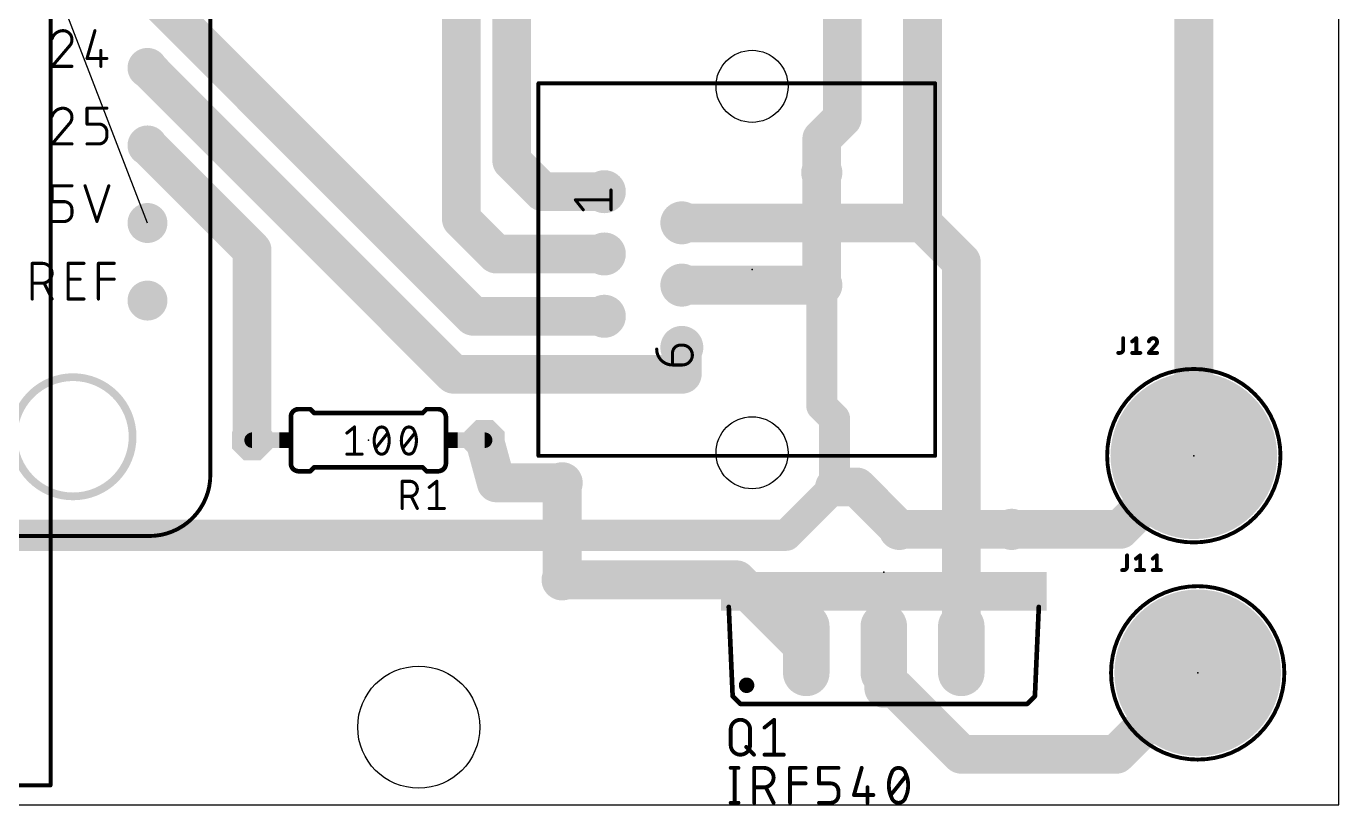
# Model space of a CAD drawing. Extents: x -1.3 to 90, y -14.6 to 68.6.
# Drawn here: x 46.83 to 89.84, y -12.7 to 12.79 of the extents above; entities that cross this region are included whole.
import ezdxf

# ---------------------------------------------------------------- set-up
doc = ezdxf.new("R2010")
doc.units = 0
for name, color, linetype in [('1', 22, 'CONTINUOUS'), ('16', 175, 'CONTINUOUS'), ('17', 82, 'CONTINUOUS'), ('18', 82, 'CONTINUOUS'), ('19', 53, 'CONTINUOUS'), ('20', 30, 'CONTINUOUS'), ('21', 253, 'CONTINUOUS'), ('23', 7, 'CONTINUOUS'), ('25', 253, 'CONTINUOUS'), ('27', 253, 'CONTINUOUS'), ('51', 253, 'CONTINUOUS')]:
    doc.layers.add(name, color=color, linetype=linetype)

# ---------------------------------------------------------------- blocks, each defined once
blk = doc.blocks.new('ROUNDP')
at = {"const_width": 0.5}
blk.add_lwpolyline([(0, -0.25, 1), (0, 0.25, 1), (0, -0.25)], format="xyb", dxfattribs=at)
blk = doc.blocks.new('RECT')
blk.add_solid([(-0.5, -0.5), (0.5, -0.5), (-0.5, 0.5), (0.5, 0.5)])
blk = doc.blocks.new('LONGP100')
at = {"const_width": 1}
blk.add_lwpolyline([(-0.5, 0), (0.5, 0)], dxfattribs=at)
at = {"const_width": 0.5}
for points in [[(-0.5, 0.25, 1), (-0.5, -0.25)], [(0.5, -0.25, 1), (0.5, 0.25)]]:
    blk.add_lwpolyline(points, format="xyb", dxfattribs=at)
blk = doc.blocks.new('OCTAGONP')
at = {"const_width": 0.5}
blk.add_lwpolyline([(-0.25, -0.1036), (-0.25, 0.1036), (-0.1036, 0.25), (0.1036, 0.25), (0.25, 0.1036), (0.25, -0.1036), (0.1036, -0.25), (-0.1036, -0.25), (-0.25, -0.1036), (-0.25, 0.1036)], dxfattribs=at)
blk = doc.blocks.new('ROUNDV')
at = {"const_width": 0.5}
blk.add_lwpolyline([(0, -0.25, 1), (0, 0.25, 1), (0, -0.25)], format="xyb", dxfattribs=at)

msp = doc.modelspace()

# ---------------------------------------------------------------- linework, layer by layer
at = {"layer": '1', "const_width": 1.27}
for points in [[(72.898, 8.001), (72.898, 4.318)], [(64.389, -2.159), (64.389, -5.334)], [(75.438, -3.683), (79.121, -3.683)]]:
    msp.add_lwpolyline(points, dxfattribs=at)
at = {"layer": '1', "const_width": 0.635}
for points in [[(73.2155, 8.001, 1), (72.5805, 8.001)], [(72.5805, 4.318, 1), (73.2155, 4.318)], [(64.7065, -2.159, 1), (64.0715, -2.159)], [(75.438, -3.3655, 1), (75.438, -4.0005)], [(79.121, -4.0005, 1), (79.121, -3.3655)], [(64.0715, -5.334, 1), (64.7065, -5.334)]]:
    msp.add_lwpolyline(points, format="xyb", dxfattribs=at)
at = {"layer": '16'}
for points, const_width in [([(85.09, -1.27), (85.09, 58.42)], 1.27), ([(76.2, 6.35), (76.2, 21.59)], 1.27), ([(73.57, 9.7804), (73.57, 15.2386)], 1.27), ([(61.087, 14.351), (61.087, 6.477)], 1.27), ([(62.738, 14.224), (62.738, 8.382)], 1.27), ([(50.8, 13.97), (61.474, 3.296)], 1.27), ([(50.8, 11.43), (60.833, 1.397)], 1.27), ([(72.898, 9.1084), (73.57, 9.7804)], 1.27), ([(50.8, 8.89), (54.229, 5.461)], 1.27), ([(72.898, 8.001), (72.898, 9.1084)], 1.27), ([(62.738, 8.382), (63.744, 7.376)], 1.27), ([(63.744, 7.376), (65.772, 7.376)], 1.27), ([(61.087, 6.477), (62.23, 5.334)], 1.27), ([(68.312, 6.356), (68.318, 6.35)], 1.27), ([(68.318, 6.35), (76.2, 6.35)], 1.27), ([(76.2, 6.35), (77.47, 5.08)], 1.27), ([(54.229, 5.461), (54.229, -0.762)], 1.27), ([(62.23, 5.334), (62.232, 5.336)], 1.27), ([(62.232, 5.336), (65.772, 5.336)], 1.27), ([(77.47, 5.08), (77.47, -7.62)], 1.27), ([(68.312, 4.316), (72.898, 4.316)], 1.27), ([(72.898, 4.316), (72.898, 4.318)], 1.27), ([(72.898, 0.364), (72.898, 4.316)], 1.016), ([(61.474, 3.296), (65.772, 3.296)], 1.27), ([(68.326, 2.262), (68.312, 2.276)], 1.27), ([(68.326, 1.397), (68.326, 2.262)], 1.27), ([(60.833, 1.397), (68.326, 1.397)], 1.27), ([(73.316, -0.054), (72.898, 0.364)], 1.016), ([(73.316, -2.294), (73.316, -0.054)], 1.016), ([(61.849, -0.762), (62.23, -2.159)], 1.27), ([(82.677, -3.683), (85.09, -1.27)], 1.27), ([(62.23, -2.159), (64.389, -2.159)], 1.27), ([(73.316, -2.294), (74.049, -2.294)], 1.27), ([(74.049, -2.294), (75.438, -3.683)], 1.27), ([(71.732, -3.878), (73.316, -2.294)], 1.016), ([(18.034, -3.878), (71.732, -3.878)], 1.016), ([(79.121, -3.683), (82.677, -3.683)], 1.27), ([(64.389, -5.334), (70.104, -5.334)], 1.27), ([(70.104, -5.334), (72.39, -7.62)], 1.27), ([(74.93, -8.89), (74.93, -7.62)], 1.27), ([(82.55, -11.049), (85.217, -8.382)], 1.27), ([(75.311, -8.89), (74.93, -8.89)], 1.27), ([(77.47, -11.049), (75.311, -8.89)], 1.27), ([(82.55, -11.049), (77.47, -11.049)], 1.27)]:
    msp.add_lwpolyline(points, dxfattribs=dict(at, const_width=const_width))
for points, const_width in [([(51.0245, 11.6545, 1), (50.5755, 11.2055)], 0.635), ([(73.7945, 9.5558, 1), (73.3455, 10.0049)], 0.635), ([(73.2525, 9.7804, 1), (73.8875, 9.7804)], 0.635), ([(51.0245, 9.1145, 1), (50.5755, 8.6655)], 0.635), ([(73.2155, 9.1084, 1), (72.5805, 9.1084)], 0.635), ([(72.6735, 9.3329, 1), (73.1225, 8.8838)], 0.635), ([(62.9625, 8.6065, 1), (62.5135, 8.1575)], 0.635), ([(62.4205, 8.382, 1), (63.0555, 8.382)], 0.635), ([(72.5805, 8.001, 1), (73.2155, 8.001)], 0.635), ([(63.744, 7.6935, 1), (63.744, 7.0585)], 0.635), ([(63.5195, 7.1515, 1), (63.9685, 7.6005)], 0.635), ([(65.772, 7.0585, 1), (65.772, 7.6935)], 0.635), ([(61.3115, 6.7015, 1), (60.8625, 6.2525)], 0.635), ([(68.5365, 6.5805, 1), (68.0875, 6.1315)], 0.635), ([(68.318, 6.6675, 1), (68.318, 6.0325)], 0.635), ([(68.0935, 6.1255, 1), (68.5425, 6.5745)], 0.635), ([(76.4245, 6.5745, 1), (75.9755, 6.1255)], 0.635), ([(76.2, 6.0325, 1), (76.2, 6.6675)], 0.635), ([(60.7695, 6.477, 1), (61.4045, 6.477)], 0.635), ([(75.8825, 6.35, 1), (76.5175, 6.35)], 0.635), ([(54.5465, 5.461, 1), (53.9115, 5.461)], 0.635), ([(54.0045, 5.2365, 1), (54.4535, 5.6855)], 0.635), ([(62.0055, 5.5585, 1), (62.4545, 5.1095)], 0.635), ([(62.232, 5.6535, 1), (62.232, 5.0185)], 0.635), ([(62.0055, 5.1095, 1), (62.4545, 5.5585)], 0.635), ([(62.4565, 5.1115, 1), (62.0075, 5.5605)], 0.635), ([(65.772, 5.0185, 1), (65.772, 5.6535)], 0.635), ([(77.7875, 5.08, 1), (77.1525, 5.08)], 0.635), ([(77.2455, 4.8555, 1), (77.6945, 5.3045)], 0.635), ([(68.312, 4.6335, 1), (68.312, 3.9985)], 0.635), ([(73.2155, 4.318, 1), (72.5805, 4.318)], 0.635), ([(73.152, 4.316, 1), (72.644, 4.316)], 0.508), ([(72.898, 3.9985, 1), (72.898, 4.6335)], 0.635), ([(72.5805, 4.316, 1), (73.2155, 4.316)], 0.635), ([(61.474, 3.6135, 1), (61.474, 2.9785)], 0.635), ([(65.772, 2.9785, 1), (65.772, 3.6135)], 0.635), ([(61.2495, 3.0715, 1), (61.6985, 3.5205)], 0.635), ([(68.5365, 2.5005, 1), (68.0875, 2.0515)], 0.635), ([(68.6435, 2.262, 1), (68.0085, 2.262)], 0.635), ([(68.1015, 2.0375, 1), (68.5505, 2.4865)], 0.635), ([(60.833, 1.7145, 1), (60.833, 1.0795)], 0.635), ([(60.6085, 1.1725, 1), (61.0575, 1.6215)], 0.635), ([(68.326, 1.0795, 1), (68.326, 1.7145)], 0.635), ([(68.0085, 1.397, 1), (68.6435, 1.397)], 0.635), ([(73.0776, 0.5436, 1), (72.7184, 0.1844)], 0.508), ([(72.644, 0.364, 1), (73.152, 0.364)], 0.508), ([(73.57, -0.054, 1), (73.062, -0.054)], 0.508), ([(73.1364, -0.2336, 1), (73.4956, 0.1256)], 0.508), ([(62.1553, -0.6785, 1), (61.5427, -0.8455)], 0.635), ([(53.9115, -0.762, 1), (54.5465, -0.762)], 0.635), ([(85.3145, -1.4945, 1), (84.8655, -1.0455)], 0.635), ([(84.7725, -1.27, 1), (85.4075, -1.27)], 0.635), ([(62.23, -1.8415, 1), (62.23, -2.4765)], 0.635), ([(64.389, -2.4765, 1), (64.389, -1.8415)], 0.635), ([(73.316, -1.9765, 1), (73.316, -2.6115)], 0.635), ([(74.2735, -2.0695, 1), (73.8245, -2.5185)], 0.635), ([(74.049, -2.6115, 1), (74.049, -1.9765)], 0.635), ([(61.9237, -2.2425, 1), (62.5363, -2.0755)], 0.635), ([(73.062, -2.294, 1), (73.57, -2.294)], 0.508), ([(73.4956, -2.4736, 1), (73.1364, -2.1144)], 0.508), ([(71.732, -4.132, 1), (71.732, -3.624)], 0.508), ([(75.2135, -3.9075, 1), (75.6625, -3.4585)], 0.635), ([(79.121, -3.3655, 1), (79.121, -4.0005)], 0.635), ([(82.4525, -3.4585, 1), (82.9015, -3.9075)], 0.635), ([(82.677, -4.0005, 1), (82.677, -3.3655)], 0.635), ([(71.5524, -3.6984, 1), (71.9116, -4.0576)], 0.508), ([(64.389, -5.0165, 1), (64.389, -5.6515)], 0.635), ([(70.3285, -5.1095, 1), (69.8795, -5.5585)], 0.635), ([(70.104, -5.6515, 1), (70.104, -5.0165)], 0.635), ([(72.1655, -7.8445, 1), (72.6145, -7.3955)], 0.635), ([(75.2475, -7.62, 1), (74.6125, -7.62)], 0.635), ([(77.1525, -7.62, 1), (77.7875, -7.62)], 0.635), ([(85.4415, -8.6065, 1), (84.9925, -8.1575)], 0.635), ([(74.93, -8.5725, 1), (74.93, -9.2075)], 0.635), ([(74.6125, -8.89, 1), (75.2475, -8.89)], 0.635), ([(75.5355, -8.6655, 1), (75.0865, -9.1145)], 0.635), ([(75.311, -9.2075, 1), (75.311, -8.5725)], 0.635), ([(77.47, -10.7315, 1), (77.47, -11.3665)], 0.635), ([(77.2455, -11.2735, 1), (77.6945, -10.8245)], 0.635), ([(82.3255, -10.8245, 1), (82.7745, -11.2735)], 0.635), ([(82.55, -11.3665, 1), (82.55, -10.7315)], 0.635)]:
    msp.add_lwpolyline(points, format="xyb", dxfattribs=dict(at, const_width=const_width))
at = {"layer": '19'}
msp.add_line((50.8, 6.35), (34.163, 49.53), dxfattribs=at)
at = {"layer": '20'}
for p, q in [((89.84, -12.7), (89.84, 68.57)), ((-1.27, -12.7), (89.84, -12.7))]:
    msp.add_line(p, q, dxfattribs=at)
for centre, radius in [((70.612, 10.826), 1.18), ((70.612, -1.174), 1.18), ((59.69, -10.16), 2)]:
    msp.add_circle(centre, radius, dxfattribs=at)
at = {"layer": '21'}
for points, const_width in [([(52.86, 59.35), (52.86, -1.9)], 0.127), ([(47.625, -12.065), (47.625, 24.765)], 0.127), ([(49.0784, 12.6492), (48.8188, 11.7404)], 0.1016), ([(48.2275, 12.1299), (47.6758, 11.4808)], 0.1016), ([(49.2732, 12.0001), (49.2732, 11.4808)], 0.1016), ([(48.8188, 11.7404), (49.4679, 11.7404)], 0.1016), ([(47.6758, 11.4808), (48.3249, 11.4808)], 0.1016), ([(63.612, -1.274), (63.612, 10.926)], 0.127), ([(63.612, 10.926), (76.612, 10.926)], 0.127), ([(76.612, 10.926), (76.612, -1.274)], 0.127), ([(48.8188, 9.5899), (48.8188, 10.1092)], 0.1016), ([(48.8188, 10.1092), (49.4679, 10.1092)], 0.1016), ([(48.2275, 9.5899), (47.6758, 8.9408)], 0.1016), ([(49.2083, 9.5899), (48.8188, 9.5899)], 0.1016), ([(49.4679, 9.2004), (49.4679, 9.3303)], 0.1016), ([(47.6758, 8.9408), (48.3249, 8.9408)], 0.1016), ([(48.8188, 8.9408), (49.2083, 8.9408)], 0.1016), ([(47.6758, 7.0499), (47.6758, 7.5692)], 0.1016), ([(47.6758, 7.5692), (48.3249, 7.5692)], 0.1016), ([(48.7539, 7.5692), (49.1434, 6.4008)], 0.1016), ([(49.1434, 6.4008), (49.5328, 7.5692)], 0.1016), ([(48.0653, 7.0499), (47.6758, 7.0499)], 0.1016), ([(48.3249, 6.6604), (48.3249, 6.7903)], 0.1016), ([(47.6758, 6.4008), (48.0653, 6.4008)], 0.1016), ([(47.0242, 3.8608), (47.0242, 5.0292)], 0.1016), ([(47.0242, 5.0292), (47.3487, 5.0292)], 0.1016), ([(48.2002, 3.8608), (48.2002, 5.0292)], 0.1016), ([(48.2002, 5.0292), (48.7195, 5.0292)], 0.1016), ([(49.1908, 3.8608), (49.1908, 5.0292)], 0.1016), ([(49.1908, 5.0292), (49.7101, 5.0292)], 0.1016), ([(47.3487, 4.3801), (47.0242, 4.3801)], 0.1016), ([(47.6733, 3.8608), (47.4136, 4.3801)], 0.1016), ([(48.2002, 4.5099), (48.5896, 4.5099)], 0.1016), ([(49.1908, 4.5099), (49.7101, 4.5099)], 0.1016), ([(48.7195, 3.8608), (48.2002, 3.8608)], 0.1016), ([(55.499, 0), (55.499, -1.524)], 0.1524), ([(55.753, 0.254), (56.134, 0.254)], 0.1524), ([(56.261, 0.127), (56.134, 0.254)], 0.1524), ([(56.261, 0.127), (59.817, 0.127)], 0.1524), ([(59.817, 0.127), (59.944, 0.254)], 0.1524), ([(60.325, 0.254), (59.944, 0.254)], 0.1524), ([(60.579, 0), (60.579, -1.524)], 0.1524), ([(76.612, -1.274), (63.612, -1.274)], 0.127), ([(55.753, -1.778), (56.134, -1.778)], 0.1524), ([(56.261, -1.651), (56.134, -1.778)], 0.1524), ([(56.261, -1.651), (59.817, -1.651)], 0.1524), ([(59.817, -1.651), (59.944, -1.778)], 0.1524), ([(60.325, -1.778), (59.944, -1.778)], 0.1524), ([(50.86, -3.9), (29.11, -3.9)], 0.127), ([(69.977, -9.144), (69.85, -6.223)], 0.1524), ([(80.01, -6.223), (79.883, -9.144)], 0.1524), ([(69.977, -9.144), (70.231, -9.398)], 0.1524), ([(79.629, -9.398), (70.231, -9.398)], 0.1524), ([(79.629, -9.398), (79.883, -9.144)], 0.1524), ([(45.974, -12.065), (47.625, -12.065)], 0.127)]:
    msp.add_lwpolyline(points, dxfattribs=dict(at, const_width=const_width))
for points, const_width in [([(48.0328, 12.6492, 0.3252), (47.6758, 12.3896)], 0.1016), ([(48.3249, 12.3571, 0.4142), (48.0328, 12.6492)], 0.1016), ([(48.0328, 12.6746, 1), (48.0328, 12.6238)], 0.0508), ([(48.0328, 12.6238, 1), (48.0328, 12.6746)], 0.0508), ([(49.1029, 12.6422, 1), (49.054, 12.6562)], 0.0508), ([(47.6516, 12.3974, 1), (47.7, 12.3817)], 0.0508), ([(48.2275, 12.1299, 0.2053), (48.3249, 12.3571)], 0.1016), ([(48.21, 12.1483, 1), (48.2451, 12.1115)], 0.0508), ([(48.2469, 12.1135, 1), (48.2082, 12.1464)], 0.0508), ([(48.3503, 12.3571, 1), (48.2995, 12.3571)], 0.0508), ([(48.2995, 12.3571, 1), (48.3503, 12.3571)], 0.0508), ([(49.2986, 12.0001, 1), (49.2478, 12.0001)], 0.0508), ([(48.8188, 11.7658, 1), (48.8188, 11.715)], 0.0508), ([(48.7944, 11.7474, 1), (48.8432, 11.7335)], 0.0508), ([(49.4679, 11.715, 1), (49.4679, 11.7658)], 0.0508), ([(47.6564, 11.4973, 1), (47.6952, 11.4643)], 0.0508), ([(47.6758, 11.5062, 1), (47.6758, 11.4554)], 0.0508), ([(48.3249, 11.4554, 1), (48.3249, 11.5062)], 0.0508), ([(49.2478, 11.4808, 1), (49.2986, 11.4808)], 0.0508), ([(63.6438, 10.926, 1), (63.5802, 10.926)], 0.0635), ([(63.612, 10.9578, 1), (63.612, 10.8942)], 0.0635), ([(76.6438, 10.926, 1), (76.5803, 10.926)], 0.0635), ([(76.612, 10.8942, 1), (76.612, 10.9578)], 0.0635), ([(48.0328, 10.1092, 0.3252), (47.6758, 9.8496)], 0.1016), ([(48.3249, 9.8171, 0.4142), (48.0328, 10.1092)], 0.1016), ([(48.0328, 10.1346, 1), (48.0328, 10.0838)], 0.0508), ([(48.0328, 10.0838, 1), (48.0328, 10.1346)], 0.0508), ([(48.8442, 10.1092, 1), (48.7934, 10.1092)], 0.0508), ([(48.8188, 10.1346, 1), (48.8188, 10.0838)], 0.0508), ([(49.4679, 10.0838, 1), (49.4679, 10.1346)], 0.0508), ([(47.6516, 9.8574, 1), (47.7, 9.8417)], 0.0508), ([(48.2275, 9.5899, 0.2053), (48.3249, 9.8171)], 0.1016), ([(48.21, 9.6083, 1), (48.2451, 9.5715)], 0.0508), ([(48.2469, 9.5735, 1), (48.2082, 9.6064)], 0.0508), ([(48.3503, 9.8171, 1), (48.2995, 9.8171)], 0.0508), ([(48.2995, 9.8171, 1), (48.3503, 9.8171)], 0.0508), ([(48.8188, 9.6153, 1), (48.8188, 9.5645)], 0.0508), ([(48.7934, 9.5899, 1), (48.8442, 9.5899)], 0.0508), ([(49.4679, 9.3303, 0.4142), (49.2083, 9.5899)], 0.1016), ([(49.2083, 9.6153, 1), (49.2083, 9.5645)], 0.0508), ([(49.2083, 9.5645, 1), (49.2083, 9.6153)], 0.0508), ([(49.2083, 8.9408, 0.4142), (49.4679, 9.2004)], 0.1016), ([(49.4933, 9.3303, 1), (49.4425, 9.3303)], 0.0508), ([(49.4425, 9.3303, 1), (49.4933, 9.3303)], 0.0508), ([(49.4933, 9.2004, 1), (49.4425, 9.2004)], 0.0508), ([(49.4425, 9.2004, 1), (49.4933, 9.2004)], 0.0508), ([(47.6564, 8.9573, 1), (47.6952, 8.9243)], 0.0508), ([(47.6758, 8.9662, 1), (47.6758, 8.9154)], 0.0508), ([(48.3249, 8.9154, 1), (48.3249, 8.9662)], 0.0508), ([(48.8188, 8.9662, 1), (48.8188, 8.9154)], 0.0508), ([(49.2083, 8.9662, 1), (49.2083, 8.9154)], 0.0508), ([(49.2083, 8.9154, 1), (49.2083, 8.9662)], 0.0508), ([(47.7012, 7.5692, 1), (47.6504, 7.5692)], 0.0508), ([(47.6758, 7.5946, 1), (47.6758, 7.5438)], 0.0508), ([(48.3249, 7.5438, 1), (48.3249, 7.5946)], 0.0508), ([(48.778, 7.5772, 1), (48.7298, 7.5612)], 0.0508), ([(49.5569, 7.5612, 1), (49.5087, 7.5772)], 0.0508), ([(47.6758, 7.0753, 1), (47.6758, 7.0245)], 0.0508), ([(47.6504, 7.0499, 1), (47.7012, 7.0499)], 0.0508), ([(48.3249, 6.7903, 0.4142), (48.0653, 7.0499)], 0.1016), ([(48.0653, 7.0753, 1), (48.0653, 7.0245)], 0.0508), ([(48.0653, 7.0245, 1), (48.0653, 7.0753)], 0.0508), ([(48.0653, 6.4008, 0.4142), (48.3249, 6.6604)], 0.1016), ([(48.3503, 6.7903, 1), (48.2995, 6.7903)], 0.0508), ([(48.2995, 6.7903, 1), (48.3503, 6.7903)], 0.0508), ([(48.3503, 6.6604, 1), (48.2995, 6.6604)], 0.0508), ([(48.2995, 6.6604, 1), (48.3503, 6.6604)], 0.0508), ([(47.6758, 6.4262, 1), (47.6758, 6.3754)], 0.0508), ([(48.0653, 6.4262, 1), (48.0653, 6.3754)], 0.0508), ([(48.0653, 6.3754, 1), (48.0653, 6.4262)], 0.0508), ([(49.1193, 6.4088, 1), (49.1674, 6.3928)], 0.0508), ([(49.1193, 6.3928, 1), (49.1674, 6.4088)], 0.0508), ([(47.0496, 5.0292, 1), (46.9988, 5.0292)], 0.0508), ([(47.0242, 5.0546, 1), (47.0242, 5.0038)], 0.0508), ([(47.3487, 4.3801, 1), (47.3487, 5.0292)], 0.1016), ([(47.3487, 5.0546, 1), (47.3487, 5.0038)], 0.0508), ([(47.3487, 5.0038, 1), (47.3487, 5.0546)], 0.0508), ([(48.2256, 5.0292, 1), (48.1748, 5.0292)], 0.0508), ([(48.2002, 5.0546, 1), (48.2002, 5.0038)], 0.0508), ([(48.7195, 5.0038, 1), (48.7195, 5.0546)], 0.0508), ([(49.2162, 5.0292, 1), (49.1654, 5.0292)], 0.0508), ([(49.1908, 5.0546, 1), (49.1908, 5.0038)], 0.0508), ([(49.7101, 5.0038, 1), (49.7101, 5.0546)], 0.0508), ([(47.0242, 4.4055, 1), (47.0242, 4.3547)], 0.0508), ([(47.3487, 4.4055, 1), (47.3487, 4.3547)], 0.0508), ([(47.3487, 4.3547, 1), (47.3487, 4.4055)], 0.0508), ([(47.4364, 4.3914, 1), (47.3909, 4.3687)], 0.0508), ([(48.2002, 4.5353, 1), (48.2002, 4.4845)], 0.0508), ([(48.5896, 4.4845, 1), (48.5896, 4.5353)], 0.0508), ([(49.1908, 4.5353, 1), (49.1908, 4.4845)], 0.0508), ([(49.7101, 4.4845, 1), (49.7101, 4.5353)], 0.0508), ([(46.9988, 3.8608, 1), (47.0496, 3.8608)], 0.0508), ([(47.6506, 3.8494, 1), (47.696, 3.8722)], 0.0508), ([(48.2002, 3.8862, 1), (48.2002, 3.8354)], 0.0508), ([(48.1748, 3.8608, 1), (48.2256, 3.8608)], 0.0508), ([(48.7195, 3.8354, 1), (48.7195, 3.8862)], 0.0508), ([(49.1654, 3.8608, 1), (49.2162, 3.8608)], 0.0508), ([(48.36, -2.6026, 1), (48.36, 1.3026, 1), (48.36, -2.6026)], 0.254), ([(85.09, -4.1098, 1), (85.09, 1.5698, 1), (85.09, -4.1098)], 0.127), ([(55.753, 0.254, 0.4142), (55.499, 0)], 0.1524), ([(55.5371, 0, 1), (55.4609, 0)], 0.0762), ([(55.4609, 0, 1), (55.5371, 0)], 0.0762), ([(55.753, 0.2921, 1), (55.753, 0.2159)], 0.0762), ([(55.753, 0.2159, 1), (55.753, 0.2921)], 0.0762), ([(56.1609, 0.2809, 1), (56.1071, 0.2271)], 0.0762), ([(56.134, 0.2159, 1), (56.134, 0.2921)], 0.0762), ([(56.261, 0.1651, 1), (56.261, 0.0889)], 0.0762), ([(56.2341, 0.1001, 1), (56.2879, 0.1539)], 0.0762), ([(59.7901, 0.1539, 1), (59.8439, 0.1001)], 0.0762), ([(59.817, 0.0889, 1), (59.817, 0.1651)], 0.0762), ([(59.944, 0.2921, 1), (59.944, 0.2159)], 0.0762), ([(59.9709, 0.2271, 1), (59.9171, 0.2809)], 0.0762), ([(60.579, 0, 0.4142), (60.325, 0.254)], 0.1524), ([(60.325, 0.2921, 1), (60.325, 0.2159)], 0.0762), ([(60.325, 0.2159, 1), (60.325, 0.2921)], 0.0762), ([(60.6171, 0, 1), (60.5409, 0)], 0.0762), ([(60.5409, 0, 1), (60.6171, 0)], 0.0762), ([(63.5802, -1.274, 1), (63.6438, -1.274)], 0.0635), ([(63.612, -1.2423, 1), (63.612, -1.3057)], 0.0635), ([(76.5803, -1.274, 1), (76.6438, -1.274)], 0.0635), ([(76.612, -1.3057, 1), (76.612, -1.2423)], 0.0635), ([(55.499, -1.524, 0.4142), (55.753, -1.778)], 0.1524), ([(55.5371, -1.524, 1), (55.4609, -1.524)], 0.0762), ([(55.4609, -1.524, 1), (55.5371, -1.524)], 0.0762), ([(55.753, -1.7399, 1), (55.753, -1.8161)], 0.0762), ([(55.753, -1.8161, 1), (55.753, -1.7399)], 0.0762), ([(56.1071, -1.7511, 1), (56.1609, -1.8049)], 0.0762), ([(56.134, -1.8161, 1), (56.134, -1.7399)], 0.0762), ([(56.261, -1.6129, 1), (56.261, -1.6891)], 0.0762), ([(56.2879, -1.6779, 1), (56.2341, -1.6241)], 0.0762), ([(59.8439, -1.6241, 1), (59.7901, -1.6779)], 0.0762), ([(59.817, -1.6891, 1), (59.817, -1.6129)], 0.0762), ([(59.944, -1.7399, 1), (59.944, -1.8161)], 0.0762), ([(59.9171, -1.8049, 1), (59.9709, -1.7511)], 0.0762), ([(60.325, -1.778, 0.4142), (60.579, -1.524)], 0.1524), ([(60.325, -1.7399, 1), (60.325, -1.8161)], 0.0762), ([(60.325, -1.8161, 1), (60.325, -1.7399)], 0.0762), ([(60.6171, -1.524, 1), (60.5409, -1.524)], 0.0762), ([(60.5409, -1.524, 1), (60.6171, -1.524)], 0.0762), ([(50.86, -3.9, 0.4142), (52.86, -1.9)], 0.127), ([(52.8918, -1.9, 1), (52.8282, -1.9)], 0.0635), ([(52.8282, -1.9, 1), (52.8918, -1.9)], 0.0635), ([(50.86, -3.8683, 1), (50.86, -3.9318)], 0.0635), ([(50.86, -3.9318, 1), (50.86, -3.8683)], 0.0635), ([(85.217, -11.2218, 1), (85.217, -5.5422, 1), (85.217, -11.2218)], 0.127), ([(69.8881, -6.2213, 1), (69.8119, -6.2247)], 0.0762), ([(80.0481, -6.2247, 1), (79.9719, -6.2213)], 0.0762), ([(70.4342, -8.9154, 1), (70.4342, -8.6614, 1), (70.4342, -8.9154)], 0.254), ([(69.9389, -9.1457, 1), (70.0151, -9.1423)], 0.0762), ([(70.0039, -9.1171, 1), (69.9501, -9.1709)], 0.0762), ([(70.231, -9.3599, 1), (70.231, -9.4361)], 0.0762), ([(70.2041, -9.4249, 1), (70.2579, -9.3711)], 0.0762), ([(79.6021, -9.3711, 1), (79.6559, -9.4249)], 0.0762), ([(79.629, -9.4361, 1), (79.629, -9.3599)], 0.0762), ([(79.8449, -9.1423, 1), (79.9211, -9.1457)], 0.0762), ([(79.9099, -9.1709, 1), (79.8561, -9.1171)], 0.0762), ([(47.5932, -12.065, 1), (47.6568, -12.065)], 0.0635), ([(47.625, -12.0968, 1), (47.625, -12.0333)], 0.0635)]:
    msp.add_lwpolyline(points, format="xyb", dxfattribs=dict(at, const_width=const_width))
at = {"layer": '23'}
for p in [(70.612, 4.826), (58.039, -0.762), (85.09, -1.27), (74.93, -5.08), (85.217, -8.382)]:
    msp.add_point(p, dxfattribs=at)
at = {"layer": '25'}
for points, const_width in [([(82.8061, 2.5781, 1), (82.7426, 2.5781)], 0.0635), ([(83.235, 2.5781, 1), (83.1715, 2.5781)], 0.0635), ([(83.223, 2.5533, 1), (83.1834, 2.6029)], 0.0635), ([(83.7653, 2.5781, 0.3252), (83.6178, 2.4709)], 0.127), ([(83.8859, 2.4574, 0.4142), (83.7653, 2.5781)], 0.127), ([(83.7653, 2.6098, 1), (83.7653, 2.5463)], 0.0635), ([(83.7653, 2.5464, 1), (83.7653, 2.6098)], 0.0635), ([(82.6135, 2.1273, 1), (82.6135, 2.0637)], 0.0635), ([(82.6671, 2.1273, 1), (82.6671, 2.0637)], 0.0635), ([(82.6671, 2.0955, 0.4142), (82.7744, 2.2027)], 0.127), ([(82.6671, 2.0637, 1), (82.6671, 2.1273)], 0.0635), ([(82.8061, 2.2027, 1), (82.7426, 2.2027)], 0.0635), ([(82.7426, 2.2027, 1), (82.8061, 2.2027)], 0.0635), ([(83.0692, 2.1273, 1), (83.0692, 2.0637)], 0.0635), ([(83.0493, 2.4956, 1), (83.089, 2.4461)], 0.0635), ([(83.3373, 2.0637, 1), (83.3373, 2.1273)], 0.0635), ([(83.6178, 2.1273, 1), (83.6178, 2.0637)], 0.0635), ([(83.5876, 2.4806, 1), (83.648, 2.4611)], 0.0635), ([(83.8457, 2.3636, 0.2053), (83.8859, 2.4574)], 0.127), ([(83.8238, 2.3866, 1), (83.8676, 2.3406)], 0.0635), ([(83.8699, 2.343, 1), (83.8215, 2.3842)], 0.0635), ([(83.9177, 2.4574, 1), (83.8542, 2.4574)], 0.0635), ([(83.8542, 2.4574, 1), (83.9177, 2.4574)], 0.0635), ([(83.8859, 2.0637, 1), (83.8859, 2.1273)], 0.0635), ([(83.1715, 2.0955, 1), (83.235, 2.0955)], 0.0635), ([(83.5936, 2.1161, 1), (83.642, 2.0749)], 0.0635), ([(59.1747, -2.1082, 1), (59.1239, -2.1082)], 0.0508), ([(59.1493, -2.0828, 1), (59.1493, -2.1336)], 0.0508), ([(59.3963, -2.6021, 1), (59.3963, -2.1082)], 0.1016), ([(59.3963, -2.0828, 1), (59.3963, -2.1336)], 0.0508), ([(59.3963, -2.1336, 1), (59.3963, -2.0828)], 0.0508), ([(60.3067, -2.1082, 1), (60.2559, -2.1082)], 0.0508), ([(60.2971, -2.128, 1), (60.2654, -2.0884)], 0.0508), ([(59.1493, -2.5767, 1), (59.1493, -2.6275)], 0.0508), ([(59.3963, -2.5767, 1), (59.3963, -2.6275)], 0.0508), ([(59.3963, -2.6275, 1), (59.3963, -2.5767)], 0.0508), ([(59.4684, -2.5907, 1), (59.4229, -2.6134)], 0.0508), ([(60.0184, -2.2859, 1), (60.0502, -2.3256)], 0.0508), ([(59.1239, -2.9972, 1), (59.1747, -2.9972)], 0.0508), ([(59.6205, -3.0086, 1), (59.6659, -2.9858)], 0.0508), ([(60.0343, -2.9718, 1), (60.0343, -3.0226)], 0.0508), ([(60.2559, -2.9972, 1), (60.3067, -2.9972)], 0.0508), ([(60.5282, -3.0226, 1), (60.5282, -2.9718)], 0.0508), ([(82.9331, -4.5339, 1), (82.8696, -4.5339)], 0.0635), ([(83.1763, -4.6164, 1), (83.216, -4.6659)], 0.0635), ([(83.362, -4.5339, 1), (83.2985, -4.5339)], 0.0635), ([(83.35, -4.5587, 1), (83.3104, -4.5091)], 0.0635), ([(83.725, -4.6164, 1), (83.7646, -4.6659)], 0.0635), ([(83.9106, -4.5339, 1), (83.8471, -4.5339)], 0.0635), ([(83.8987, -4.5587, 1), (83.859, -4.5091)], 0.0635), ([(82.7405, -4.9848, 1), (82.7405, -5.0483)], 0.0635), ([(82.7941, -5.0165, 0.4142), (82.9014, -4.9093)], 0.127), ([(82.7941, -4.9848, 1), (82.7941, -5.0483)], 0.0635), ([(82.7941, -5.0483, 1), (82.7941, -4.9848)], 0.0635), ([(82.9331, -4.9093, 1), (82.8696, -4.9093)], 0.0635), ([(82.8696, -4.9093, 1), (82.9331, -4.9093)], 0.0635), ([(83.1962, -4.9848, 1), (83.1962, -5.0483)], 0.0635), ([(83.2985, -5.0165, 1), (83.362, -5.0165)], 0.0635), ([(83.4643, -5.0483, 1), (83.4643, -4.9848)], 0.0635), ([(83.7448, -4.9848, 1), (83.7448, -5.0483)], 0.0635), ([(83.8471, -5.0165, 1), (83.9106, -5.0165)], 0.0635), ([(84.0129, -5.0483, 1), (84.0129, -4.9848)], 0.0635), ([(70.5485, -10.2362, 1), (69.9135, -10.2362)], 0.127), ([(71.3688, -9.9187, 1), (71.3053, -9.9187)], 0.0635), ([(71.3569, -9.9435, 1), (71.3172, -9.8939)], 0.0635), ([(69.9453, -10.2362, 1), (69.8817, -10.2362)], 0.0635), ([(69.8817, -10.2362, 1), (69.9453, -10.2362)], 0.0635), ([(70.5803, -10.2362, 1), (70.5168, -10.2362)], 0.0635), ([(70.5168, -10.2362, 1), (70.5803, -10.2362)], 0.0635), ([(70.9997, -10.1479, 1), (71.0394, -10.1975)], 0.0635), ([(69.9453, -10.7442, 1), (69.8817, -10.7442)], 0.0635), ([(69.8817, -10.7442, 1), (69.9453, -10.7442)], 0.0635), ([(69.9135, -10.7442, 1), (70.5485, -10.7442)], 0.127), ([(70.444, -10.7852, 1), (70.399, -10.8302)], 0.0635), ([(70.5803, -10.7442, 1), (70.5168, -10.7442)], 0.0635), ([(70.5168, -10.7442, 1), (70.5803, -10.7442)], 0.0635), ([(70.653, -11.0842, 1), (70.698, -11.0392)], 0.0635), ([(71.0196, -11.0299, 1), (71.0196, -11.0935)], 0.0635), ([(71.3053, -11.0617, 1), (71.3688, -11.0617)], 0.0635), ([(71.6546, -11.0935, 1), (71.6546, -11.0299)], 0.0635)]:
    msp.add_lwpolyline(points, format="xyb", dxfattribs=dict(at, const_width=const_width))
for points, const_width in [([(82.7744, 2.5781), (82.7744, 2.2027)], 0.127), ([(83.0692, 2.4709), (83.2032, 2.5781)], 0.127), ([(83.2032, 2.5781), (83.2032, 2.0955)], 0.127), ([(82.6671, 2.0955), (82.6135, 2.0955)], 0.127), ([(83.0692, 2.0955), (83.3373, 2.0955)], 0.127), ([(83.8457, 2.3636), (83.6178, 2.0955)], 0.127), ([(83.6178, 2.0955), (83.8859, 2.0955)], 0.127), ([(59.1493, -2.9972), (59.1493, -2.1082)], 0.1016), ([(59.1493, -2.1082), (59.3963, -2.1082)], 0.1016), ([(60.0343, -2.3058), (60.2813, -2.1082)], 0.1016), ([(60.2813, -2.1082), (60.2813, -2.9972)], 0.1016), ([(59.3963, -2.6021), (59.1493, -2.6021)], 0.1016), ([(59.6432, -2.9972), (59.4457, -2.6021)], 0.1016), ([(60.0343, -2.9972), (60.5282, -2.9972)], 0.1016), ([(82.9014, -4.5339), (82.9014, -4.9093)], 0.127), ([(83.1962, -4.6411), (83.3302, -4.5339)], 0.127), ([(83.3302, -4.5339), (83.3302, -5.0165)], 0.127), ([(83.7448, -4.6411), (83.8788, -4.5339)], 0.127), ([(83.8788, -4.5339), (83.8788, -5.0165)], 0.127), ([(82.7941, -5.0165), (82.7405, -5.0165)], 0.127), ([(83.1962, -5.0165), (83.4643, -5.0165)], 0.127), ([(83.7448, -5.0165), (84.0129, -5.0165)], 0.127), ([(71.0196, -10.1727), (71.3371, -9.9187)], 0.127), ([(71.3371, -9.9187), (71.3371, -11.0617)], 0.127), ([(69.9135, -10.7442), (69.9135, -10.2362)], 0.127), ([(70.5485, -10.2362), (70.5485, -10.7442)], 0.127), ([(70.4215, -10.8077), (70.6755, -11.0617)], 0.127), ([(71.0196, -11.0617), (71.6546, -11.0617)], 0.127)]:
    msp.add_lwpolyline(points, dxfattribs=dict(at, const_width=const_width))
at = {"layer": '27'}
for points, const_width in [([(57.3368, -0.5278), (57.5838, -0.3302)], 0.1016), ([(57.5838, -0.3302), (57.5838, -1.2192)], 0.1016), ([(58.2778, -1.0216), (58.6729, -0.5278)], 0.1016), ([(59.1693, -1.0216), (59.5644, -0.5278)], 0.1016), ([(57.3368, -1.2192), (57.8307, -1.2192)], 0.1016), ([(69.9135, -11.4935), (70.1675, -11.4935)], 0.127), ([(70.0405, -11.4935), (70.0405, -12.6365)], 0.127), ([(70.6838, -12.6365), (70.6838, -11.4935)], 0.127), ([(70.6838, -11.4935), (71.0013, -11.4935)], 0.127), ([(71.8591, -12.6365), (71.8591, -11.4935)], 0.127), ([(71.8591, -11.4935), (72.3671, -11.4935)], 0.127), ([(72.8091, -12.0015), (72.8091, -11.4935)], 0.127), ([(72.8091, -11.4935), (73.4441, -11.4935)], 0.127), ([(74.2061, -11.4935), (73.9521, -12.3825)], 0.127), ([(71.8591, -12.0015), (72.3671, -12.0015)], 0.127), ([(73.1901, -12.0015), (72.8091, -12.0015)], 0.127), ([(75.1586, -12.3825), (75.6666, -11.7475)], 0.127), ([(71.0013, -12.1285), (70.6838, -12.1285)], 0.127), ([(71.3188, -12.6365), (71.0648, -12.1285)], 0.127), ([(73.4441, -12.3825), (73.4441, -12.2555)], 0.127), ([(73.9521, -12.3825), (74.5871, -12.3825)], 0.127), ([(74.3966, -12.1285), (74.3966, -12.6365)], 0.127), ([(69.9135, -12.6365), (70.1675, -12.6365)], 0.127), ([(72.8091, -12.6365), (73.1901, -12.6365)], 0.127)]:
    msp.add_lwpolyline(points, dxfattribs=dict(at, const_width=const_width))
for points, const_width in [([(57.6092, -0.3302, 1), (57.5584, -0.3302)], 0.0508), ([(57.5996, -0.35, 1), (57.5679, -0.3104)], 0.0508), ([(58.3025, -0.4537, 0.1139), (58.2284, -0.7747)], 0.1016), ([(58.2784, -0.4454, 1), (58.3265, -0.4619)], 0.0508), ([(58.4753, -0.3302, 0.3205), (58.3025, -0.4537)], 0.1016), ([(58.3253, -0.4648, 1), (58.2796, -0.4425)], 0.0508), ([(58.6482, -0.4537, 0.3205), (58.4753, -0.3302)], 0.1016), ([(58.4753, -0.3048, 1), (58.4753, -0.3556)], 0.0508), ([(58.4753, -0.3556, 1), (58.4753, -0.3048)], 0.0508), ([(58.671, -0.4425, 1), (58.6253, -0.4648)], 0.0508), ([(58.7223, -0.7747, 0.1139), (58.6482, -0.4537)], 0.1016), ([(58.6242, -0.4619, 1), (58.6722, -0.4454)], 0.0508), ([(59.194, -0.4537, 0.1139), (59.1199, -0.7747)], 0.1016), ([(59.3669, -0.3302, 0.3205), (59.194, -0.4537)], 0.1016), ([(59.17, -0.4454, 1), (59.218, -0.4619)], 0.0508), ([(59.2168, -0.4648, 1), (59.1712, -0.4425)], 0.0508), ([(59.5397, -0.4537, 0.3205), (59.3669, -0.3302)], 0.1016), ([(59.3669, -0.3048, 1), (59.3669, -0.3556)], 0.0508), ([(59.3669, -0.3556, 1), (59.3669, -0.3048)], 0.0508), ([(59.6138, -0.7747, 0.1139), (59.5397, -0.4537)], 0.1016), ([(59.5625, -0.4425, 1), (59.5169, -0.4648)], 0.0508), ([(59.5157, -0.4619, 1), (59.5637, -0.4454)], 0.0508), ([(57.321, -0.5079, 1), (57.3527, -0.5476)], 0.0508), ([(58.2284, -0.7747, 0.1139), (58.3025, -1.0957)], 0.1016), ([(58.2538, -0.7747, 1), (58.203, -0.7747)], 0.0508), ([(58.203, -0.7747, 1), (58.2538, -0.7747)], 0.0508), ([(58.6482, -1.0957, 0.1139), (58.7223, -0.7747)], 0.1016), ([(58.6927, -0.5436, 1), (58.653, -0.5119)], 0.0508), ([(58.7477, -0.7747, 1), (58.6969, -0.7747)], 0.0508), ([(58.6969, -0.7747, 1), (58.7477, -0.7747)], 0.0508), ([(59.1199, -0.7747, 0.1139), (59.194, -1.0957)], 0.1016), ([(59.1453, -0.7747, 1), (59.0945, -0.7747)], 0.0508), ([(59.0945, -0.7747, 1), (59.1453, -0.7747)], 0.0508), ([(59.5397, -1.0957, 0.1139), (59.6138, -0.7747)], 0.1016), ([(59.5842, -0.5436, 1), (59.5446, -0.5119)], 0.0508), ([(59.6392, -0.7747, 1), (59.5884, -0.7747)], 0.0508), ([(59.5884, -0.7747, 1), (59.6392, -0.7747)], 0.0508), ([(57.3368, -1.1938, 1), (57.3368, -1.2446)], 0.0508), ([(57.5584, -1.2192, 1), (57.6092, -1.2192)], 0.0508), ([(57.8307, -1.2446, 1), (57.8307, -1.1938)], 0.0508), ([(58.2579, -1.0058, 1), (58.2976, -1.0375)], 0.0508), ([(58.3265, -1.0875, 1), (58.2784, -1.104)], 0.0508), ([(58.3025, -1.0957, 0.3205), (58.4753, -1.2192)], 0.1016), ([(58.2796, -1.1069, 1), (58.3253, -1.0846)], 0.0508), ([(58.4753, -1.2192, 0.3205), (58.6482, -1.0957)], 0.1016), ([(58.4753, -1.1938, 1), (58.4753, -1.2446)], 0.0508), ([(58.4753, -1.2446, 1), (58.4753, -1.1938)], 0.0508), ([(58.6253, -1.0846, 1), (58.671, -1.1069)], 0.0508), ([(58.6722, -1.104, 1), (58.6242, -1.0875)], 0.0508), ([(59.1495, -1.0058, 1), (59.1891, -1.0375)], 0.0508), ([(59.194, -1.0957, 0.3205), (59.3669, -1.2192)], 0.1016), ([(59.218, -1.0875, 1), (59.17, -1.104)], 0.0508), ([(59.1712, -1.1069, 1), (59.2168, -1.0846)], 0.0508), ([(59.3669, -1.2192, 0.3205), (59.5397, -1.0957)], 0.1016), ([(59.3669, -1.1938, 1), (59.3669, -1.2446)], 0.0508), ([(59.3669, -1.2446, 1), (59.3669, -1.1938)], 0.0508), ([(59.5169, -1.0846, 1), (59.5625, -1.1069)], 0.0508), ([(59.5637, -1.104, 1), (59.5157, -1.0875)], 0.0508), ([(69.9135, -11.4618, 1), (69.9135, -11.5253)], 0.0635), ([(70.0723, -11.4935, 1), (70.0088, -11.4935)], 0.0635), ([(70.1675, -11.5253, 1), (70.1675, -11.4618)], 0.0635), ([(70.7155, -11.4935, 1), (70.652, -11.4935)], 0.0635), ([(70.6838, -11.4618, 1), (70.6838, -11.5253)], 0.0635), ([(71.0013, -12.1285, 1), (71.0013, -11.4935)], 0.127), ([(71.0013, -11.4618, 1), (71.0013, -11.5253)], 0.0635), ([(71.0013, -11.5253, 1), (71.0013, -11.4618)], 0.0635), ([(71.8909, -11.4935, 1), (71.8274, -11.4935)], 0.0635), ([(71.8591, -11.4618, 1), (71.8591, -11.5253)], 0.0635), ([(72.3671, -11.5253, 1), (72.3671, -11.4618)], 0.0635), ([(72.8408, -11.4935, 1), (72.7773, -11.4935)], 0.0635), ([(72.8091, -11.4618, 1), (72.8091, -11.5253)], 0.0635), ([(73.4441, -11.5253, 1), (73.4441, -11.4618)], 0.0635), ([(74.2366, -11.5022, 1), (74.1756, -11.4848)], 0.0635), ([(75.1903, -11.6523, 0.1139), (75.0951, -12.065)], 0.127), ([(75.4126, -11.4935, 0.3205), (75.1903, -11.6523)], 0.127), ([(75.1603, -11.642, 1), (75.2204, -11.6625)], 0.0635), ([(75.2189, -11.6662, 1), (75.1618, -11.6383)], 0.0635), ([(75.6348, -11.6523, 0.3205), (75.4126, -11.4935)], 0.127), ([(75.4126, -11.4618, 1), (75.4126, -11.5253)], 0.0635), ([(75.4126, -11.5253, 1), (75.4126, -11.4618)], 0.0635), ([(75.6634, -11.6383, 1), (75.6063, -11.6662)], 0.0635), ([(75.7301, -12.065, 0.1139), (75.6348, -11.6523)], 0.127), ([(75.6048, -11.6625, 1), (75.6649, -11.642)], 0.0635), ([(71.8591, -11.9697, 1), (71.8591, -12.0333)], 0.0635), ([(72.3671, -12.0333, 1), (72.3671, -11.9697)], 0.0635), ([(72.8091, -11.9697, 1), (72.8091, -12.0333)], 0.0635), ([(72.7773, -12.0015, 1), (72.8408, -12.0015)], 0.0635), ([(73.1901, -11.9697, 1), (73.1901, -12.0333)], 0.0635), ([(73.4441, -12.2555, 0.4142), (73.1901, -12.0015)], 0.127), ([(73.1901, -12.0333, 1), (73.1901, -11.9697)], 0.0635), ([(75.1268, -12.065, 1), (75.0633, -12.065)], 0.0635), ([(75.0633, -12.065, 1), (75.1268, -12.065)], 0.0635), ([(75.0951, -12.065, 0.1139), (75.1903, -12.4778)], 0.127), ([(75.6348, -12.4778, 0.1139), (75.7301, -12.065)], 0.127), ([(75.6914, -11.7673, 1), (75.6418, -11.7277)], 0.0635), ([(75.7618, -12.065, 1), (75.6983, -12.065)], 0.0635), ([(75.6983, -12.065, 1), (75.7618, -12.065)], 0.0635), ([(70.6838, -12.0968, 1), (70.6838, -12.1603)], 0.0635), ([(71.0013, -12.0968, 1), (71.0013, -12.1603)], 0.0635), ([(71.0013, -12.1603, 1), (71.0013, -12.0968)], 0.0635), ([(71.0932, -12.1143, 1), (71.0364, -12.1427)], 0.0635), ([(73.1901, -12.6365, 0.4142), (73.4441, -12.3825)], 0.127), ([(73.4758, -12.2555, 1), (73.4123, -12.2555)], 0.0635), ([(73.4123, -12.2555, 1), (73.4758, -12.2555)], 0.0635), ([(73.4758, -12.3825, 1), (73.4123, -12.3825)], 0.0635), ([(73.4123, -12.3825, 1), (73.4758, -12.3825)], 0.0635), ([(73.9521, -12.3507, 1), (73.9521, -12.4143)], 0.0635), ([(73.9216, -12.3738, 1), (73.9826, -12.3912)], 0.0635), ([(74.4283, -12.1285, 1), (74.3648, -12.1285)], 0.0635), ([(74.5871, -12.4143, 1), (74.5871, -12.3507)], 0.0635), ([(75.1338, -12.3627, 1), (75.1834, -12.4023)], 0.0635), ([(75.2204, -12.4675, 1), (75.1603, -12.488)], 0.0635), ([(75.1903, -12.4778, 0.3205), (75.4126, -12.6365)], 0.127), ([(75.1618, -12.4917, 1), (75.2189, -12.4638)], 0.0635), ([(75.4126, -12.6365, 0.3205), (75.6348, -12.4778)], 0.127), ([(75.6063, -12.4638, 1), (75.6634, -12.4917)], 0.0635), ([(75.6649, -12.488, 1), (75.6048, -12.4675)], 0.0635), ([(69.9135, -12.6047, 1), (69.9135, -12.6683)], 0.0635), ([(70.0088, -12.6365, 1), (70.0723, -12.6365)], 0.0635), ([(70.1675, -12.6683, 1), (70.1675, -12.6047)], 0.0635), ([(70.652, -12.6365, 1), (70.7155, -12.6365)], 0.0635), ([(71.2904, -12.6507, 1), (71.3472, -12.6223)], 0.0635), ([(71.8274, -12.6365, 1), (71.8909, -12.6365)], 0.0635), ([(72.8091, -12.6047, 1), (72.8091, -12.6683)], 0.0635), ([(73.1901, -12.6047, 1), (73.1901, -12.6683)], 0.0635), ([(73.1901, -12.6683, 1), (73.1901, -12.6047)], 0.0635), ([(74.3648, -12.6365, 1), (74.4283, -12.6365)], 0.0635), ([(75.4126, -12.6047, 1), (75.4126, -12.6683)], 0.0635), ([(75.4126, -12.6683, 1), (75.4126, -12.6047)], 0.0635)]:
    msp.add_lwpolyline(points, format="xyb", dxfattribs=dict(at, const_width=const_width))
at = {"layer": '51'}
for points, const_width in [([(63.6438, 10.926, 1), (63.5802, 10.926)], 0.0635), ([(63.612, 10.9578, 1), (63.612, 10.8942)], 0.0635), ([(76.6438, 10.926, 1), (76.5803, 10.926)], 0.0635), ([(76.612, 10.8942, 1), (76.612, 10.9578)], 0.0635), ([(66.0166, 7.4309, 1), (65.9658, 7.4309)], 0.0508), ([(64.8228, 7.1318, 1), (64.8228, 7.081)], 0.0508), ([(64.8426, 7.1222, 1), (64.803, 7.0905)], 0.0508), ([(65.9912, 7.081, 1), (65.9912, 7.1318)], 0.0508), ([(65.0626, 6.7659, 1), (65.1023, 6.7977)], 0.0508), ([(65.9658, 6.7818, 1), (66.0166, 6.7818)], 0.0508), ([(67.4878, 2.2211, 0.4142), (68.0071, 1.7018)], 0.1016), ([(67.5132, 2.2211, 1), (67.4624, 2.2211)], 0.0508), ([(68.2667, 2.3509, 0.4142), (68.0071, 2.0913)], 0.1016), ([(68.2667, 2.3763, 1), (68.2667, 2.3255)], 0.0508), ([(68.2667, 2.3255, 1), (68.2667, 2.3763)], 0.0508), ([(68.3316, 1.7018, 1), (68.3316, 2.3509)], 0.1016), ([(68.3316, 2.3763, 1), (68.3316, 2.3255)], 0.0508), ([(68.3316, 2.3255, 1), (68.3316, 2.3763)], 0.0508), ([(68.0325, 2.0913, 1), (67.9817, 2.0913)], 0.0508), ([(67.9817, 2.0913, 1), (68.0325, 2.0913)], 0.0508), ([(68.0071, 1.7272, 1), (68.0071, 1.6764)], 0.0508), ([(67.9817, 1.7018, 1), (68.0325, 1.7018)], 0.0508), ([(68.0071, 1.6764, 1), (68.0071, 1.7272)], 0.0508), ([(68.3316, 1.7272, 1), (68.3316, 1.6764)], 0.0508), ([(68.3316, 1.6764, 1), (68.3316, 1.7272)], 0.0508), ([(54.229, -0.635, 1), (54.229, -0.889)], 0.254), ([(55.118, -0.889, 1), (55.118, -0.635)], 0.254), ([(60.96, -0.635, 1), (60.96, -0.889)], 0.254), ([(61.849, -0.889, 1), (61.849, -0.635)], 0.254), ([(63.5802, -1.274, 1), (63.6438, -1.274)], 0.0635), ([(63.612, -1.2423, 1), (63.612, -1.3057)], 0.0635), ([(76.5803, -1.274, 1), (76.6438, -1.274)], 0.0635), ([(76.612, -1.3057, 1), (76.612, -1.2423)], 0.0635)]:
    msp.add_lwpolyline(points, format="xyb", dxfattribs=dict(at, const_width=const_width))
for points, const_width in [([(63.612, -1.274), (63.612, 10.926)], 0.127), ([(63.612, 10.926), (76.612, 10.926)], 0.127), ([(76.612, 10.926), (76.612, -1.274)], 0.127), ([(65.9912, 6.7818), (65.9912, 7.4309)], 0.1016), ([(65.0824, 6.7818), (64.8228, 7.1064)], 0.1016), ([(64.8228, 7.1064), (65.9912, 7.1064)], 0.1016), ([(68.2667, 2.3509), (68.3316, 2.3509)], 0.1016), ([(68.0071, 1.7018), (68.0071, 2.0913)], 0.1016), ([(68.3316, 1.7018), (68.0071, 1.7018)], 0.1016), ([(54.229, -0.762), (55.118, -0.762)], 0.508), ([(61.849, -0.762), (60.96, -0.762)], 0.508), ([(76.612, -1.274), (63.612, -1.274)], 0.127)]:
    msp.add_lwpolyline(points, dxfattribs=dict(at, const_width=const_width))

# ---------------------------------------------------------------- block references
at = {"layer": '17'}
for p, xscale, yscale in [((50.8, 11.43), 1.308, 1.308), ((50.8, 11.43), 1.308, 1.308), ((50.8, 8.89), 1.308, 1.308), ((50.8, 8.89), 1.308, 1.308), ((50.8, 6.35), 1.308, 1.308), ((50.8, 6.35), 1.308, 1.308), ((50.8, 3.81), 1.308, 1.308), ((50.8, 3.81), 1.308, 1.308), ((85.09, -1.27), 5.461, 5.461), ((85.09, -1.27), 5.461, 5.461), ((85.217, -8.382), 5.461, 5.461), ((85.217, -8.382), 5.461, 5.461)]:
    msp.add_blockref('ROUNDP', p, dxfattribs=dict(at, xscale=xscale, yscale=yscale))
for name, p, xscale, yscale, rotation in [('ROUNDP', (65.772, 7.376), 1.408, 1.408, 90), ('ROUNDP', (65.772, 7.376), 1.408, 1.408, 90), ('ROUNDP', (68.312, 6.356), 1.408, 1.408, 90), ('ROUNDP', (68.312, 6.356), 1.408, 1.408, 90), ('ROUNDP', (65.772, 5.336), 1.408, 1.408, 90), ('ROUNDP', (65.772, 5.336), 1.408, 1.408, 90), ('ROUNDP', (68.312, 4.316), 1.408, 1.408, 90), ('ROUNDP', (68.312, 4.316), 1.408, 1.408, 90), ('ROUNDP', (65.772, 3.296), 1.408, 1.408, 90), ('ROUNDP', (65.772, 3.296), 1.408, 1.408, 90), ('ROUNDP', (68.312, 2.276), 1.408, 1.408, 90), ('ROUNDP', (68.312, 2.276), 1.408, 1.408, 90), ('OCTAGONP', (54.229, -0.762), 1.3208, 1.3208, 180), ('OCTAGONP', (54.229, -0.762), 1.3208, 1.3208, 180), ('OCTAGONP', (61.849, -0.762), 1.3208, 1.3208, 180), ('OCTAGONP', (61.849, -0.762), 1.3208, 1.3208, 180), ('LONGP100', (72.39, -7.62), 1.524, 1.524, 90), ('LONGP100', (72.39, -7.62), 1.524, 1.524, 90), ('LONGP100', (74.93, -7.62), 1.524, 1.524, 90), ('LONGP100', (74.93, -7.62), 1.524, 1.524, 90), ('LONGP100', (77.47, -7.62), 1.524, 1.524, 90), ('LONGP100', (77.47, -7.62), 1.524, 1.524, 90)]:
    msp.add_blockref(name, p, dxfattribs=dict(at, xscale=xscale, yscale=yscale, rotation=rotation))
at = {"layer": '18', "xscale": 1.35, "yscale": 1.35}
for p in [(72.898, 8.001), (72.898, 8.001), (72.898, 4.318), (72.898, 4.318), (64.389, -2.159), (64.389, -2.159), (75.438, -3.683), (75.438, -3.683), (79.121, -3.683), (79.121, -3.683), (64.389, -5.334), (64.389, -5.334)]:
    msp.add_blockref('ROUNDV', p, dxfattribs=at)
at = {"layer": '21', "xscale": 0.381, "yscale": 0.508, "rotation": 180}
for p in [(55.3085, -0.762), (60.7695, -0.762)]:
    msp.add_blockref('RECT', p, dxfattribs=at)
at = {"layer": '21'}
for p, xscale, yscale in [((74.93, -5.461), 10.668, 0.762), ((70.5485, -6.096), 1.905, 0.508), ((73.66, -6.096), 0.762, 0.508), ((76.2, -6.096), 0.762, 0.508), ((79.3115, -6.096), 1.905, 0.508)]:
    msp.add_blockref('RECT', p, dxfattribs=dict(at, xscale=xscale, yscale=yscale))
at = {"layer": '51', "xscale": 1.778, "yscale": 0.508}
for p in [(72.39, -6.096), (74.93, -6.096), (77.47, -6.096)]:
    msp.add_blockref('RECT', p, dxfattribs=at)

doc.saveas('drawing.dxf')
